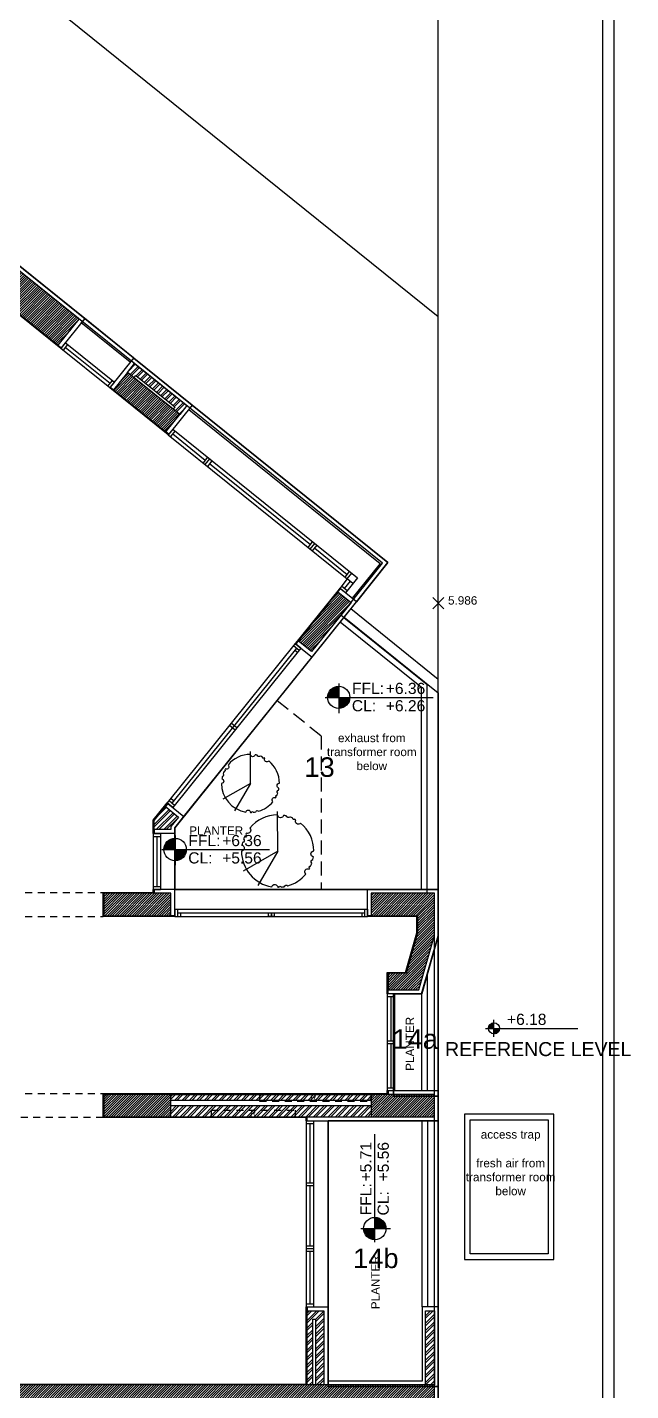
# Model space of a CAD drawing. Header units: inches. Extents: x -91 to 83, y -48 to 107.
# Drawn here: x 34.55 to 45.36, y 22.84 to 47.24 of the extents above; entities that cross this region are included whole.
import ezdxf
from ezdxf.enums import TextEntityAlignment as Align

# ---------------------------------------------------------------- set-up
doc = ezdxf.new("R2010")
doc.units = ezdxf.units.IN
doc.header["$MEASUREMENT"] = 0
doc.header["$PDMODE"] = 3
doc.header["$PDSIZE"] = 0.1
doc.linetypes.add('HIDDEN', pattern=[0.375, 0.25, -0.125])
doc.linetypes.add('HIDDEN2', pattern=[0.1875, 0.125, -0.0625])
doc.layers.get('0').update_dxf_attribs({"linetype": 'CONTINUOUS'})
for name, color, linetype in [('A-ALU', 9, 'CONTINUOUS'), ('A-ANNO-LEVL', 3, 'CONTINUOUS'), ('A-AREAS', 6, 'CONTINUOUS'), ('A-AREAS-TXT', 6, 'CONTINUOUS'), ('A-BALUST', 1, 'CONTINUOUS'), ('A-HATCH-CONC', 8, 'CONTINUOUS'), ('A-HATCH-WALL', 8, 'CONTINUOUS'), ('a-hidden', 7, 'HIDDEN'), ('A-PLASTER', 8, 'CONTINUOUS'), ('A-PROJ1H', 9, 'HIDDEN2'), ('A-PROJECTION', 9, 'CONTINUOUS'), ('A-RADIATEUR HIDDEN', 4, 'HIDDEN2'), ('a-revetement', 1, 'CONTINUOUS'), ('a-text-red', 10, 'CONTINUOUS'), ('A-TREES', 63, 'CONTINUOUS'), ('A-WALL', 4, 'CONTINUOUS'), ('Curbstone', 21, 'CONTINUOUS'), ('Parcelle$0$Levels-trottoir', 6, 'CONTINUOUS'), ('S-GROUND$0$A-STR GROUND', 2, 'CONTINUOUS'), ('S-GROUND$0$N-PLOT', 5, 'CONTINUOUS'), ('S-GROUND$0$S-SLAB LIMIT GR', 1, 'CONTINUOUS'), ('TREE', 1, 'CONTINUOUS')]:
    doc.layers.add(name, color=color, linetype=linetype)
doc.layers.get('A-TREES').off()
doc.styles.add('A100-STEXT', font='ARIAL.TTF', dxfattribs={"height": 0.25})
doc.styles.add('BLOCK', font='ARIAL.TTF', dxfattribs={"width": 0.8, "height": 0.25})
doc.styles.add('STYLE1', font='ARIAL.TTF')
pattern_1 = [(45, (1.978368, 18.6), (-0.022097087, 0.022097087), [])]

# ---------------------------------------------------------------- blocks, each defined once
blk = doc.blocks.new('A$C231C293C')
at = {"layer": 'Parcelle$0$Levels-trottoir'}
blk.add_point((41.908, 36.934), dxfattribs=at)
at = {"layer": 'Parcelle$0$Levels-trottoir', "style": 'A100-STEXT'}
blk.add_text('5.986', height=0.15, rotation=359.8942, dxfattribs=at).set_placement((42.083, 36.908))
blk = doc.blocks.new('LVTAG_P')
for p, q in [((0, 0.00314), (0, -0.00353)), ((-0.00301, 0), (0.02113, 0))]:
    blk.add_line(p, q)
at = {"const_width": 0.0025}
for points in [[(0, 0.00125, 0.414214), (-0.00125, 0, 1)], [(0, -0.00125, 0.414214), (0.00125, 0, 1)]]:
    blk.add_lwpolyline(points, format="xyb", dxfattribs=at)
blk.add_circle((0, 0), 0.0025)
at = {"style": 'BLOCK'}
for s, p in [('FFL:', (0.00297, 0.00076)), ('CL:', (0.00294, -0.00312))]:
    blk.add_text(s, height=0.0025, dxfattribs=at).set_placement(p)
for p in [(0.01054, 0.00076), (0.01054, -0.00313)]:
    blk.add_attdef('+00.00', p, '', height=0.0025, dxfattribs=at)
blk = doc.blocks.new('P50')
at = {"layer": 'TREE'}
for q in [(-0.52, 7.19), (1.13, 6.75), (1.13, 1.05)]:
    blk.add_line((-0.52, 3.9), q, dxfattribs=at)
blk.add_lwpolyline([(2.44, 3.41, -0.895609), (2.48, 3.9, 0.008367), (2.48, 4, -0.944112), (2.47, 4.18, 0.021882), (2.43, 4.44, -0.592086), (2.36, 4.75, 0.018384), (2.29, 4.96, -0.895609), (2.08, 5.4, 0.367155), (-1.58, 6.7, -0.895609), (-2.02, 6.49, 0.008367), (-2.11, 6.44, -0.944112), (-2.25, 6.34, 0.021882), (-2.46, 6.18, -0.592086), (-2.69, 5.96, 0.1504), (-3.48, 4.38, -0.895609), (-3.52, 3.89, 0.008367), (-3.52, 3.79, -0.944112), (-3.5, 3.62, 0.021882), (-3.47, 3.36, -0.592086), (-3.39, 3.04, 0.018384), (-3.32, 2.84, -0.895609), (-3.11, 2.39, 0.224644), (-1, 0.94, -0.895609), (-0.51, 0.9, 0.008367), (-0.41, 0.9, -0.944112), (-0.24, 0.91, 0.021882), (0.02, 0.95, -0.592086), (0.33, 1.02, 0.018384), (0.54, 1.09, -0.895609), (0.99, 1.3, 0.224644)], format="xyb", close=True, dxfattribs=at)
blk = doc.blocks.new('A$C0550052A')
at = {"layer": 'TREE', "xscale": 0.5406584832020961, "yscale": 0.5406584832017671, "zscale": 0.540658483201773, "rotation": 329.9999999994228}
blk.add_blockref('P50', (0.811, -0.185), dxfattribs=at)
blk = doc.blocks.new('*X8')
at = {"color": 0}
for p, q in [((1360, -12202), (1453, -12109)), ((1360, -12188), (1439, -12109)), ((1360, -12174), (1425, -12109)), ((1360, -12160), (1411, -12109)), ((1360, -12145), (1397, -12109)), ((1360, -12131), (1382, -12109)), ((1360, -12117), (1368, -12109)), ((1368, -12209), (1460, -12116)), ((1384, -12206), (1457, -12133)), ((1407, -12197), (1448, -12156))]:
    blk.add_line(p, q, dxfattribs=at)
blk = doc.blocks.new('*X7')
at = {"color": 0}
for p, q in [((1260, -12104), (1355, -12009)), ((1263, -12088), (1339, -12012)), ((1269, -12109), (1360, -12018)), ((1270, -12066), (1317, -12019)), ((1283, -12109), (1360, -12032)), ((1298, -12109), (1360, -12046)), ((1312, -12109), (1360, -12061)), ((1326, -12109), (1360, -12075)), ((1340, -12109), (1360, -12089)), ((1354, -12109), (1360, -12103))]:
    blk.add_line(p, q, dxfattribs=at)
blk = doc.blocks.new('NIV1')
for p, q in [((-0.15, 0), (1.5, 0)), ((0, -0.15), (0, 0.15))]:
    blk.add_line(p, q)
blk.add_circle((0, 0), 0.1)
at = {"xscale": 0.001, "yscale": 0.001, "zscale": 0.001}
for name in ['*X7', '*X8']:
    blk.add_blockref(name, (-1.36, 12.109), dxfattribs=at)
at = {"style": 'STYLE1'}
blk.add_attdef('+00.00', (0.233, 0.062), '', height=0.2, dxfattribs=at)
blk = doc.blocks.new('S-GROUND')
at = {"layer": 'S-GROUND$0$A-STR GROUND'}
blk.add_lwpolyline([(32.064, 44.762), (31.876, 44.528), (34.292, 42.585), (34.104, 42.351), (35.101, 41.549), (35.477, 42.017), (32.064, 44.762)], dxfattribs=at)
for points in [[(36.341, 41.065), (36.091, 40.753), (37.026, 40.001), (37.276, 40.313)], [(40.345, 36.947), (39.636, 36.067), (39.403, 36.255), (40.111, 37.135)], [(35.918, 31.34), (37.118, 31.34), (37.118, 31.74), (35.918, 31.74)], [(40.708, 31.74), (40.708, 31.34), (41.538, 31.34), (41.538, 31.032), (41.332, 30.31), (41.008, 30.31), (41.008, 30.01), (41.558, 30.01), (41.838, 30.99), (41.838, 31.74)], [(35.918, 27.74), (37.118, 27.74), (37.118, 28.14), (35.918, 28.14)], [(40.708, 27.74), (41.838, 27.74), (41.838, 28.14), (40.708, 28.14)], [(41.838, 22.94), (26.708, 22.94), (26.708, 22.61), (28.468, 22.61), (28.468, 22.54), (41.838, 22.54)]]:
    blk.add_lwpolyline(points, close=True, dxfattribs=at)
at = {"layer": 'S-GROUND$0$N-PLOT'}
blk.add_lwpolyline([(0, 0), (38.908, 0, 0.414214), (41.908, 3), (41.908, 55.455, 0.422955), (38.819, 58.453), (0, 57.298)], format="xyb", close=True, dxfattribs=at)
at = {"layer": 'S-GROUND$0$S-SLAB LIMIT GR'}
blk.add_lwpolyline([(41.838, 22.15), (41.838, 31.74), (41.708, 31.74), (41.708, 35.472), (40.16, 36.717), (40.909, 37.649), (30.778, 45.796), (28.942, 43.512), (24.266, 47.272), (26.102, 49.556), (15.972, 57.703), (15.223, 56.771)], dxfattribs=at)
blk = doc.blocks.new('A$C27EE2B71')
at = {"layer": 'A-ALU'}
for p, q in [((15.731, 57.107), (15.832, 57.026)), ((15.596, 56.94), (15.697, 56.858)), ((15.627, 56.979), (15.729, 56.897)), ((15.871, 56.995), (15.952, 57.096)), ((16.455, 56.525), (16.537, 56.626)), ((16.494, 56.493), (16.576, 56.595)), ((16.533, 56.462), (16.615, 56.563)), ((18.419, 55.113), (18.337, 55.011)), ((18.376, 54.98), (18.458, 55.081)), ((18.497, 55.05), (18.415, 54.949)), ((19.081, 54.58), (19, 54.479)), ((19.12, 54.548), (19.039, 54.447)), ((37.152, 40.047), (37.071, 39.946)), ((37.191, 40.015), (37.11, 39.914)), ((37.776, 39.545), (37.694, 39.444)), ((37.733, 39.413), (37.815, 39.514)), ((37.854, 39.483), (37.772, 39.382)), ((39.576, 37.931), (39.658, 38.032)), ((39.615, 37.899), (39.697, 38.001)), ((39.654, 37.868), (39.736, 37.969)), ((40.239, 37.398), (40.32, 37.499)), ((40.379, 37.285), (40.278, 37.367)), ((40.276, 37.157), (40.174, 37.238))]:
    blk.add_line(p, q, dxfattribs=at)
for points in [[(19.12, 54.548), (15.812, 57.209), (15.596, 56.94)], [(15.832, 57.026), (15.913, 57.127)], [(15.781, 57.067), (15.678, 56.938)], [(19.039, 54.447), (15.832, 57.026), (15.697, 56.858)], [(16.496, 56.575), (15.912, 57.045)], [(18.378, 55.062), (16.574, 56.513)], [(19.04, 54.529), (18.456, 54.999)], [(37.152, 40.047), (40.46, 37.386), (40.244, 37.118), (40.143, 37.199)], [(37.071, 39.946), (40.278, 37.367), (40.143, 37.199)], [(37.151, 39.965), (37.735, 39.495)], [(37.813, 39.432), (39.617, 37.981)], [(39.695, 37.919), (40.279, 37.449)], [(40.278, 37.367), (40.359, 37.468)], [(40.328, 37.326), (40.225, 37.197)]]:
    blk.add_lwpolyline(points, dxfattribs=at)
blk = doc.blocks.new('A$C720145BC')
at = {"layer": 'A-ALU'}
for p, q in [((35.989, 40.815), (36.071, 40.916)), ((36.027, 40.785), (36.108, 40.886)), ((39.347, 36.21), (37.053, 33.357)), ((39.366, 36.13), (37.135, 33.356)), ((39.448, 36.128), (37.155, 33.276)), ((39.417, 36.089), (39.316, 36.171)), ((39.448, 36.128), (39.347, 36.21)), ((39.386, 36.05), (39.335, 36.091)), ((38.27, 34.663), (38.169, 34.745)), ((38.301, 34.702), (38.2, 34.783)), ((37.167, 33.395), (37.116, 33.435)), ((37.155, 33.276), (37.053, 33.357)), ((37.186, 33.315), (37.085, 33.396)), ((36.803, 32.81), (36.803, 31.81)), ((36.803, 32.81), (36.933, 32.81)), ((36.803, 32.76), (36.933, 32.76)), ((36.868, 32.76), (36.868, 31.86)), ((36.933, 32.81), (36.933, 31.81)), ((36.803, 31.86), (36.933, 31.86)), ((36.803, 31.81), (36.933, 31.81)), ((41.058, 29.89), (41.058, 29.1)), ((40.993, 29.1), (41.123, 29.1)), ((40.993, 29.05), (41.123, 29.05)), ((41.058, 29.05), (41.058, 28.26)), ((40.993, 28.26), (41.123, 28.26)), ((40.993, 28.21), (41.123, 28.21)), ((39.543, 27.67), (39.543, 24.34))]:
    blk.add_line(p, q, dxfattribs=at)
for points in [[(35.227, 41.595), (35.146, 41.493)], [(36.027, 40.785), (35.146, 41.493)], [(35.268, 41.562), (35.187, 41.461)], [(36.108, 40.886), (35.227, 41.595)], [(36.03, 40.866), (35.227, 41.511)], [(40.993, 29.94), (40.993, 28.21)], [(41.123, 29.94), (40.993, 29.94)], [(41.123, 29.89), (40.993, 29.89)], [(41.123, 29.94), (41.123, 28.21)]]:
    blk.add_lwpolyline(points, dxfattribs=at)
blk.add_blockref('A$C27EE2B71', (0, 0), dxfattribs=at)

msp = doc.modelspace()

# ---------------------------------------------------------------- hatches: boundary and pattern name
at = {"layer": 'A-HATCH-CONC'}
h = msp.add_hatch(dxfattribs=at)
h.set_pattern_fill('ANSI31', color=256, scale=0.25, style=0)
h.set_pattern_definition(pattern_1)
h.paths.add_polyline_path([(32.0638, 44.7615), (31.8758, 44.5278), (34.2916, 42.585), (34.1035, 42.3512), (35.101, 41.5491), (35.477, 42.0166)])
h = msp.add_hatch(dxfattribs=at)
h.set_pattern_fill('ANSI31', color=256, scale=0.25, style=0)
h.set_pattern_definition(pattern_1)
h.paths.add_polyline_path([(36.3414, 41.0649), (36.0907, 40.7532), (37.0258, 40.0012), (37.2765, 40.3129)])
h = msp.add_hatch(dxfattribs=at)
h.set_pattern_fill('ANSI31', color=256, scale=0.25, style=0)
h.set_pattern_definition(pattern_1)
h.paths.add_polyline_path([(40.3445, 36.9473), (40.1107, 37.1353), (39.4026, 36.2547), (39.6364, 36.0667)])
h = msp.add_hatch(dxfattribs=at)
h.set_pattern_fill('ANSI31', color=256, scale=0.25, style=0)
h.paths.add_polyline_path([(37.1184, 31.74), (35.9184, 31.74), (35.9184, 31.34), (37.1184, 31.34)])
h = msp.add_hatch(dxfattribs=at)
h.set_pattern_fill('ANSI31', color=256, scale=0.25, style=0)
h.paths.add_polyline_path([(41.8384, 31.74), (40.7084, 31.74), (40.7084, 31.34), (41.5384, 31.34), (41.5384, 31.032), (41.3321, 30.31), (41.0084, 30.31), (41.0084, 30.01), (41.5584, 30.01), (41.8384, 30.99)])
h = msp.add_hatch(dxfattribs=at)
h.set_pattern_fill('ANSI31', color=256, scale=0.25, style=0)
h.paths.add_polyline_path([(37.1184, 28.14), (35.9184, 28.14), (35.9184, 27.74), (37.1184, 27.74)])
h = msp.add_hatch(dxfattribs=at)
h.set_pattern_fill('ANSI31', color=256, scale=0.25, style=0)
h.paths.add_polyline_path([(41.8384, 28.14), (40.7084, 28.14), (40.7084, 27.74), (41.8384, 27.74)])
h = msp.add_hatch(dxfattribs=at)
h.set_pattern_fill('ANSI31', color=256, scale=0.25, style=0)
h.paths.add_polyline_path([(41.8384, 22.94), (26.7084, 22.94), (26.7084, 22.61), (28.4684, 22.61), (28.4684, 22.54), (41.8384, 22.54)])
at = {"layer": 'A-HATCH-WALL'}
h = msp.add_hatch(dxfattribs=at)
h.set_pattern_fill('ANSI32', color=256, scale=0.25, style=0)
h.paths.add_polyline_path([(36.4667, 41.2207), (36.3414, 41.0649), (36.4582, 40.9709), (36.4896, 41.0099), (37.1909, 40.4458), (37.1596, 40.4069), (37.2765, 40.3129), (37.4018, 40.4687)])
h = msp.add_hatch(dxfattribs=at)
h.set_pattern_fill('ANSI32', color=256, scale=0.25, style=0)
h.paths.add_polyline_path([(36.8184, 32.88), (36.8184, 33.0413), (37.0211, 33.2935), (37.2549, 33.1055), (37.1184, 32.9357), (37.1184, 32.88)])
h = msp.add_hatch(dxfattribs=at)
h.set_pattern_fill('ANSI32', color=256, scale=0.25, style=0)
h.paths.add_polyline_path([(40.7084, 28.14), (37.1184, 28.14), (37.1184, 28.04), (40.7084, 28.04)])
h = msp.add_hatch(dxfattribs=at)
h.set_pattern_fill('ANSI32', color=256, scale=0.25, style=0)
h.paths.add_polyline_path([(37.1184, 27.94), (37.1184, 27.74), (40.7084, 27.74), (40.7084, 27.94)])
h = msp.add_hatch(dxfattribs=at)
h.set_pattern_fill('ANSI32', color=256, scale=0.25, style=0)
h.set_pattern_definition([(45, (1.97837, 18.6), (-0.06629126, 0.06629126), []), (45, (2.02256, 18.6), (-0.06629126, 0.06629126), [])])
h.paths.add_polyline_path([(39.8584, 24.27), (39.5584, 24.27), (39.5584, 22.94), (39.6584, 22.94), (39.6584, 24.12), (39.7084, 24.12), (39.7084, 22.94), (39.8584, 22.94)])
h = msp.add_hatch(dxfattribs=at)
h.set_pattern_fill('ANSI32', color=256, scale=0.25, style=0)
h.paths.add_polyline_path([(41.8384, 24.27), (41.6784, 24.27), (41.6784, 22.94), (41.8384, 22.94)])

# ---------------------------------------------------------------- linework, layer by layer
at = {"layer": 'A-ALU'}
for p, q in [((38.2701, 34.6631), (38.1688, 34.7445)), ((38.3015, 34.702), (38.2002, 34.7835)), ((37.1884, 31.455), (40.6384, 31.455)), ((37.1884, 31.455), (37.1884, 31.325)), ((37.1884, 31.325), (40.6384, 31.325)), ((37.2384, 31.455), (37.2384, 31.325)), ((37.2384, 31.39), (38.8684, 31.39)), ((37.2884, 31.39), (37.2884, 31.325)), ((38.9684, 31.39), (40.5884, 31.39)), ((40.5384, 31.375), (40.5384, 31.325)), ((40.5884, 31.455), (40.5884, 31.325)), ((40.6384, 31.455), (40.6384, 31.325)), ((39.5434, 27.67), (39.5434, 24.34)), ((39.6084, 27.62), (39.6084, 26.5517)), ((39.6734, 27.67), (39.6734, 24.34)), ((39.6734, 26.5517), (39.5434, 26.5517)), ((39.6734, 26.5017), (39.5434, 26.5017)), ((39.6084, 26.5017), (39.6084, 25.4333)), ((39.5434, 25.4333), (39.6734, 25.4333)), ((39.5434, 25.3833), (39.6734, 25.3833)), ((39.5434, 25.3333), (39.6734, 25.3333)), ((39.6084, 25.3333), (39.6084, 24.39)), ((39.5434, 24.39), (39.6434, 24.39))]:
    msp.add_line(p, q, dxfattribs=at)
for points in [[(38.8684, 31.39), (38.9184, 31.39), (38.9184, 31.325), (38.8684, 31.325)], [(38.9184, 31.39), (38.9684, 31.39), (38.9684, 31.325), (38.9184, 31.325)]]:
    msp.add_lwpolyline(points, close=True, dxfattribs=at)
for points in [[(39.5434, 27.67), (39.6734, 27.67)], [(39.5434, 27.62), (39.6734, 27.62)], [(39.5434, 24.39), (39.6734, 24.39)], [(39.5434, 24.34), (39.6734, 24.34)]]:
    msp.add_lwpolyline(points, dxfattribs=at)
at = {"layer": 'A-AREAS'}
for points in [[(28.0153, 42.1208), (29.0587, 43.4183), (28.8873, 43.5562), (30.7673, 45.894), (41.0069, 37.6593), (37.1884, 32.911), (37.1884, 31.81), (41.9084, 31.81), (41.9084, 30.9802), (41.6084, 29.94), (41.1084, 29.94), (41.1084, 28.11), (41.9084, 28.11), (41.9084, 27.67), (39.9384, 27.67), (39.9384, 22.91), (41.9084, 22.91), (41.9084, 22.54)], [(41.9084, 22.54), (41.9084, 22.91), (39.9384, 22.91), (39.9384, 27.67), (41.9084, 27.67), (41.9084, 28.11), (41.1084, 28.11), (41.1084, 29.94), (41.6084, 29.94), (41.9084, 30.9802), (41.9084, 31.81), (37.1884, 31.81), (37.1884, 32.911), (40.4429, 36.958), (41.0069, 37.6593), (41.0069, 37.6593), (37.5002, 40.4794), (37.5002, 40.4794), (36.456, 41.3192), (36.456, 41.3192), (35.5754, 42.0273), (35.5754, 42.0273), (30.7673, 45.894)], [(37.5002, 40.4794), (41.0069, 37.6593), (41.0069, 37.6593), (40.4429, 36.958), (41.0069, 37.6593), (37.5002, 40.4794), (37.5002, 40.4794)]]:
    msp.add_lwpolyline(points, dxfattribs=at)
for points in [[(37.1884, 32.911), (40.2236, 36.6852), (41.9084, 35.3303), (41.9084, 31.81), (37.1884, 31.81)], [(41.1084, 29.94), (41.6084, 29.94), (41.9084, 30.9802), (41.9084, 28.11), (41.1084, 28.11)], [(39.9384, 27.67), (41.9084, 27.67), (41.9084, 22.91), (39.9384, 22.91)]]:
    msp.add_lwpolyline(points, close=True, dxfattribs=at)
at = {"layer": 'A-BALUST'}
for p, q in [((41.7084, 35.4719), (40.2142, 36.6735)), ((41.6084, 35.424), (40.1515, 36.5956)), ((41.6084, 31.81), (41.6084, 35.424)), ((41.7084, 31.81), (41.7084, 35.4719)), ((41.7084, 30.2802), (41.7084, 28.21)), ((41.6084, 29.94), (41.6084, 28.21)), ((41.6184, 24.34), (41.6184, 27.67)), ((41.7184, 24.34), (41.7184, 27.67))]:
    msp.add_line(p, q, dxfattribs=at)
for points in [[(36.45, 41.324), (35.5694, 42.0322)], [(36.3873, 41.2461), (35.5068, 41.9542)], [(37.4376, 40.4015), (40.8664, 37.644), (40.365, 37.0206)], [(37.5002, 40.4794), (41.0069, 37.6593), (40.4429, 36.958)]]:
    msp.add_lwpolyline(points, dxfattribs=at)
at = {"layer": 'a-hidden'}
msp.add_lwpolyline([(39.0235, 35.1929), (39.8084, 34.5617), (39.8084, 31.81)], dxfattribs=at)
at = {"layer": 'A-PLASTER'}
for points in [[(35.1556, 41.5052), (35.1462, 41.4935), (34.2227, 42.2362), (31.5515, 38.9145), (31.4112, 39.0273), (31.5788, 39.2358), (31.1502, 39.5805), (31.263, 39.7207), (31.6916, 39.376), (32.5502, 40.4436), (32.0943, 40.8103)], [(37.0804, 39.9573), (37.071, 39.9456), (36.0267, 40.7854), (36.0361, 40.7971)], [(40.1546, 37.1898), (40.1429, 37.1992), (40.1084, 37.1564), (40.1084, 37.1564), (39.3815, 36.2524), (39.3815, 36.2524), (39.347, 36.2096), (39.3587, 36.2002)], [(36.8184, 32.81), (36.8034, 32.81), (36.8034, 33.0466), (37.0533, 33.3574), (37.065, 33.348)], [(37.1884, 31.34), (37.1884, 31.325), (35.9034, 31.325), (35.9034, 31.755), (36.8034, 31.755), (36.8034, 31.81), (36.8184, 31.81)], [(41.0084, 29.94), (40.9934, 29.94), (40.9934, 30.325), (41.3208, 30.325), (41.5234, 31.0341), (41.5234, 31.325), (40.6384, 31.325), (40.6384, 31.34)], [(39.5584, 27.67), (39.5434, 27.67), (39.5434, 27.725), (35.9034, 27.725), (35.9034, 28.155), (40.9934, 28.155), (40.9934, 28.21), (41.0084, 28.21)], [(28.5084, 23.51), (28.5234, 23.51), (28.5234, 22.955), (39.5434, 22.955), (39.5434, 24.34), (39.5584, 24.34)]]:
    msp.add_lwpolyline(points, dxfattribs=at)
at = {"layer": 'A-PROJ1H'}
for p, q in [((33.8334, 31.755), (35.9034, 31.755)), ((33.8334, 31.325), (35.9034, 31.325)), ((33.8334, 28.155), (35.9034, 28.155)), ((35.9034, 27.725), (33.8334, 27.725))]:
    msp.add_line(p, q, dxfattribs=at)
at = {"layer": 'A-PROJECTION'}
for p, q in [((41.9084, 35.5677), (40.3395, 36.8294)), ((37.322, 33.0772), (39.647, 35.9683)), ((41.9084, 31.81), (41.9084, 35.5677)), ((37.1884, 32.81), (37.1884, 31.81)), ((37.1884, 31.81), (40.6384, 31.81)), ((41.9084, 28.21), (41.9084, 30.99)), ((39.9284, 27.67), (39.9284, 24.34)), ((41.9084, 24.34), (41.9084, 27.67))]:
    msp.add_line(p, q, dxfattribs=at)
msp.add_lwpolyline([(41.9084, 55.4546, 0.4229554), (38.8191, 58.4533), (22.1499, 57.9572), (41.9084, 42.0674)], format="xyb", close=True, dxfattribs=at)
for points in [[(36.456, 41.3192), (35.5754, 42.0273)], [(40.4429, 36.958), (41.0069, 37.6593), (37.5002, 40.4794)]]:
    msp.add_lwpolyline(points, dxfattribs=at)
for points in [[(42.3794, 27.7851), (42.3794, 25.1851), (43.9794, 25.1851), (43.9794, 27.7851)], [(42.4794, 27.6851), (43.8794, 27.6851), (43.8794, 25.2851), (42.4794, 25.2851)]]:
    msp.add_lwpolyline(points, close=True, dxfattribs=at)
at = {"layer": 'A-RADIATEUR HIDDEN'}
for points in [[(38.7084, 28.14), (38.7084, 28.02), (40.7084, 28.02), (40.7084, 28.14)], [(37.8434, 27.74), (37.8434, 27.86), (39.3434, 27.86), (39.3434, 27.74)]]:
    msp.add_lwpolyline(points, dxfattribs=at)
at = {"layer": 'a-revetement'}
for p, q in [((40.1107, 37.1353), (40.1546, 37.1898)), ((40.4429, 36.958), (40.1546, 37.1898)), ((39.647, 35.9683), (40.4429, 36.958)), ((39.3587, 36.2002), (39.4026, 36.2547)), ((39.3587, 36.2002), (39.647, 35.9683)), ((37.065, 33.348), (37.0211, 33.2935)), ((37.065, 33.348), (37.3533, 33.1162)), ((37.1884, 32.911), (37.3533, 33.1162)), ((36.8184, 32.88), (36.8184, 32.81)), ((37.1884, 32.81), (36.8184, 32.81)), ((37.1884, 32.81), (37.1884, 32.911)), ((37.1884, 31.81), (36.8184, 31.81)), ((36.8184, 31.81), (36.8184, 31.74)), ((37.1884, 31.34), (37.1884, 31.81)), ((41.9084, 31.81), (40.6384, 31.81)), ((40.6384, 31.34), (40.6384, 31.81)), ((41.9084, 31.81), (41.9084, 30.9802)), ((37.1884, 31.34), (37.1184, 31.34)), ((40.7084, 31.34), (40.6384, 31.34)), ((41.9084, 30.9802), (41.6112, 29.94)), ((41.0084, 29.94), (41.0084, 30.01)), ((41.6112, 29.94), (41.0084, 29.94)), ((41.0084, 28.21), (41.0084, 28.14)), ((41.0084, 28.21), (41.9084, 28.21)), ((41.9084, 27.67), (41.9084, 28.21)), ((39.5584, 27.67), (39.5584, 27.74)), ((39.5584, 27.67), (41.9084, 27.67)), ((39.5584, 24.34), (39.9284, 24.34)), ((39.5584, 24.34), (39.5584, 24.27)), ((39.9284, 24.34), (39.9284, 23.01)), ((41.9084, 24.34), (41.6184, 24.34)), ((41.6184, 24.34), (41.6184, 23.01)), ((41.9084, 22.54), (41.9084, 24.34)), ((41.6184, 23.01), (39.9284, 23.01))]:
    msp.add_line(p, q, dxfattribs=at)
for points in [[(32.0531, 44.86), (35.5754, 42.0273), (35.1556, 41.5052), (35.101, 41.5491), (35.101, 41.5491)], [(36.0907, 40.7532), (36.0361, 40.7971), (36.456, 41.3192), (37.5002, 40.4794), (37.0804, 39.9573), (37.0258, 40.0012)]]:
    msp.add_lwpolyline(points, dxfattribs=at)
at = {"layer": 'A-WALL'}
for p, q in [((37.1184, 28.14), (40.7084, 28.14)), ((37.1184, 28.04), (40.7084, 28.04)), ((37.1184, 27.94), (40.7084, 27.94)), ((37.1184, 27.74), (40.7084, 27.74)), ((41.6784, 22.94), (41.6784, 24.27)), ((41.6784, 24.27), (41.8384, 24.27)), ((41.8384, 24.27), (41.8384, 22.94))]:
    msp.add_line(p, q, dxfattribs=at)
for points in [[(36.3414, 41.0649), (36.4667, 41.2207), (37.4018, 40.4687), (37.2765, 40.3129)], [(36.4582, 40.9709), (36.4896, 41.0099), (37.1909, 40.4458), (37.1596, 40.4069)], [(39.5584, 22.94), (39.5584, 24.27), (39.8584, 24.27), (39.8584, 22.94)], [(39.6584, 22.94), (39.6584, 24.12), (39.7084, 24.12), (39.7084, 22.94)]]:
    msp.add_lwpolyline(points, dxfattribs=at)
msp.add_lwpolyline([(36.8184, 32.88), (36.8184, 33.0413), (37.0211, 33.2935), (37.2549, 33.1055), (37.1184, 32.9357), (37.1184, 32.88)], close=True, dxfattribs=at)
at = {"layer": 'Curbstone'}
for points in [[(0, -3.9), (38.5334, -3.9, 0.4142136), (45.0584, 2.625), (45.0584, 55.4546, 0.4229554), (38.7254, 61.6019), (0, 60.4493)], [(0, -3.7), (38.5334, -3.7, 0.4142136), (44.8584, 2.625), (44.8584, 55.4546, 0.4229554), (38.7314, 61.402), (10.5845, 60.5643)]]:
    msp.add_lwpolyline(points, format="xyb", dxfattribs=at)

# ---------------------------------------------------------------- block references
for name in ['A$C231C293C', 'S-GROUND']:
    msp.add_blockref(name, (0, 0))
at = {"layer": 'A-ALU'}
msp.add_blockref('A$C720145BC', (0, 0), dxfattribs=at)
at = {"layer": 'A-ANNO-LEVL'}
ref = msp.add_blockref('LVTAG_P', (40.125, 35.2474), dxfattribs=dict(at, xscale=80, yscale=80, zscale=80))
ref.add_attrib('+00.00', '+6.36', (40.9684, 35.3081), dxfattribs={"layer": '0', "height": 0.2, "rotation": 360, "style": 'BLOCK'})
ref.add_attrib('+00.00', '+6.26', (40.9684, 34.9971), dxfattribs={"layer": '0', "height": 0.2, "rotation": 360, "style": 'BLOCK'})
ref = msp.add_blockref('LVTAG_P', (37.1942, 32.5238), dxfattribs=dict(at, xscale=80, yscale=80, zscale=80))
ref.add_attrib('+00.00', '+6.36', (38.0376, 32.5845), dxfattribs={"layer": '0', "height": 0.2, "rotation": 360, "style": 'BLOCK'})
ref.add_attrib('+00.00', '+5.56', (38.0376, 32.2735), dxfattribs={"layer": '0', "height": 0.2, "rotation": 360, "style": 'BLOCK'})
msp.add_blockref('NIV1', (42.9062, 29.3228), dxfattribs=at).add_auto_attribs({'+00.00': '+6.18'})
ref = msp.add_blockref('LVTAG_P', (40.7718, 25.739), dxfattribs=dict(at, xscale=80, yscale=80, zscale=80, rotation=90))
ref.add_attrib('+00.00', '+5.71', (40.7111, 26.5824), dxfattribs={"layer": '0', "height": 0.2, "rotation": 90, "style": 'BLOCK'})
ref.add_attrib('+00.00', '+5.56', (41.0221, 26.5824), dxfattribs={"layer": '0', "height": 0.2, "rotation": 90, "style": 'BLOCK'})
at = {"layer": 'A-TREES', "rotation": 180}
for p, xscale, yscale, zscale in [((39.0629, 34.2769), 0.3199999999999932, 0.3200000000000074, 0.3200000000000001), ((39.6806, 33.2076), 0.3999999999999915, 0.3999999999999915, 0.4)]:
    msp.add_blockref('A$C0550052A', p, dxfattribs=dict(at, xscale=xscale, yscale=yscale, zscale=zscale))

# ---------------------------------------------------------------- texts
at = {"layer": 'A-ANNO-LEVL', "style": 'A100-STEXT'}
msp.add_text('REFERENCE LEVEL', height=0.25, dxfattribs=at).set_placement((42.0298, 28.8271))
at = {"layer": 'A-AREAS-TXT', "style": 'A100-STEXT'}
for s, p in [('13', (39.7813, 33.8242)), ('14a', (41.4943, 28.9569)), ('14b', (40.7892, 25.0321))]:
    msp.add_text(s, height=0.35, dxfattribs=at).set_placement(p, align=Align.CENTER)
at = {"layer": 'A-RADIATEUR HIDDEN'}
for p in [(39.624, 28.0308), (38.5406, 27.751)]:
    msp.add_text('R', height=0.1035, dxfattribs=at).set_placement(p)
at = {"layer": 'a-text-red', "char_height": 0.15, "width": 7.586, "attachment_point": 2, "style": 'A100-STEXT'}
for s, insert in [('exhaust from\\Ptransformer room\\Pbelow', (40.7171, 34.5957)), ('PLANTER', (37.9303, 32.9381)), ('access trap', (43.2048, 27.4998)), ('fresh air from\\Ptransformer room\\Pbelow', (43.2048, 26.9864))]:
    msp.add_mtext(s, dxfattribs=dict(at, insert=insert))
at = {"layer": 'a-text-red', "char_height": 0.15, "width": 7.586, "attachment_point": 2, "rotation": 90, "style": 'A100-STEXT'}
for insert in [(41.3244, 29.0462), (40.7072, 24.7797)]:
    msp.add_mtext('PLANTER', dxfattribs=dict(at, insert=insert))

doc.saveas('drawing.dxf')
